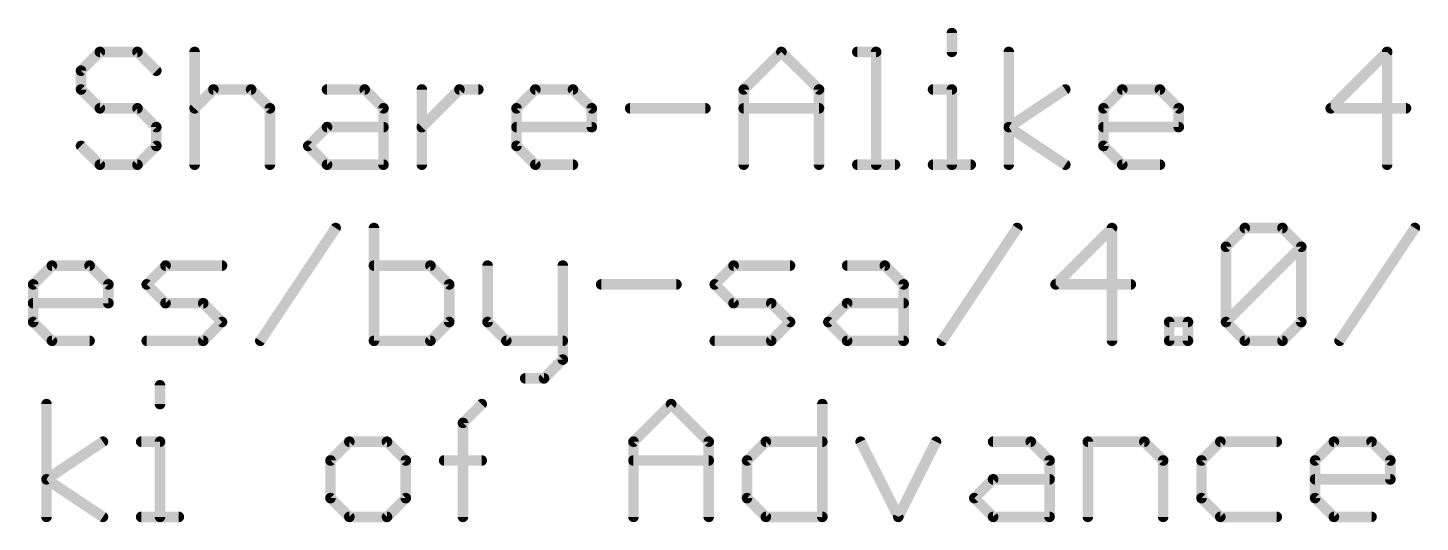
# Model space of a CAD drawing. Extents: x -33 to 81, y -19 to 22.
# Drawn here: x 39.65 to 59.72, y -15.49 to -8.36 of the extents above; entities that cross this region are included whole.
import ezdxf

# ---------------------------------------------------------------- set-up
doc = ezdxf.new("R2010")
doc.units = 0
doc.layers.add('51', color=53, linetype='CONTINUOUS')

msp = doc.modelspace()

# ---------------------------------------------------------------- linework, layer by layer
at = {"layer": '51', "const_width": 0.1524}
for points in [[(52.9675, -8.4396), (52.9675, -8.7108)], [(40.6888, -8.7108), (40.4177, -8.982)], [(41.2311, -8.7108), (40.6888, -8.7108)], [(41.5023, -8.982), (41.2311, -8.7108)], [(42.0548, -8.7108), (42.0548, -10.3378)], [(49.9677, -9.2531), (50.5101, -8.7108)], [(50.5101, -8.7108), (51.0524, -9.2531)], [(51.6049, -8.7108), (51.876, -8.7108)], [(51.876, -8.7108), (51.876, -10.3378)], [(53.7878, -10.3378), (53.7878, -8.7108)], [(59.2399, -8.7108), (58.4264, -9.5243)], [(59.2399, -10.3378), (59.2399, -8.7108)], [(40.4177, -8.982), (40.4177, -9.2531)], [(40.4177, -9.2531), (40.6888, -9.5243)], [(42.0548, -9.5243), (42.326, -9.2531)], [(42.326, -9.2531), (42.8683, -9.2531)], [(42.8683, -9.2531), (43.1395, -9.5243)], [(43.9631, -9.2531), (44.5055, -9.2531)], [(44.5055, -9.2531), (44.7766, -9.5243)], [(45.3291, -10.3378), (45.3291, -9.2531)], [(45.3291, -9.7955), (45.8715, -9.2531)], [(45.8715, -9.2531), (46.1426, -9.2531)], [(46.6934, -9.5243), (46.9646, -9.2531)], [(46.9646, -9.2531), (47.5069, -9.2531)], [(47.5069, -9.2531), (47.7781, -9.5243)], [(49.9677, -10.3378), (49.9677, -9.2531)], [(51.0524, -9.2531), (51.0524, -10.3378)], [(52.6963, -9.2531), (52.9675, -9.2531)], [(52.9675, -9.2531), (52.9675, -10.3378)], [(53.7878, -9.7955), (54.6013, -9.2531)], [(55.1521, -9.5243), (55.4232, -9.2531)], [(55.4232, -9.2531), (55.9656, -9.2531)], [(55.9656, -9.2531), (56.2367, -9.5243)], [(40.6888, -9.5243), (41.2311, -9.5243)], [(41.2311, -9.5243), (41.5023, -9.7955)], [(43.1395, -9.5243), (43.1395, -10.3378)], [(44.7766, -9.5243), (44.7766, -10.3378)], [(46.6934, -10.0666), (46.6934, -9.5243)], [(47.7781, -9.5243), (47.7781, -9.7955)], [(48.3306, -9.5243), (49.4152, -9.5243)], [(49.9677, -9.5243), (51.0524, -9.5243)], [(55.1521, -10.0666), (55.1521, -9.5243)], [(56.2367, -9.5243), (56.2367, -9.7955)], [(58.4264, -9.5243), (59.511, -9.5243)], [(41.5023, -9.7955), (41.5023, -10.0666)], [(43.692, -10.0666), (43.9631, -9.7955)], [(43.9631, -9.7955), (44.7766, -9.7955)], [(47.7781, -9.7955), (46.6934, -9.7955)], [(54.6013, -10.3378), (53.7878, -9.7955)], [(56.2367, -9.7955), (55.1521, -9.7955)], [(40.6888, -10.3378), (40.4177, -10.0666)], [(41.5023, -10.0666), (41.2311, -10.3378)], [(43.9631, -10.3378), (43.692, -10.0666)], [(46.9646, -10.3378), (46.6934, -10.0666)], [(55.4232, -10.3378), (55.1521, -10.0666)], [(41.2311, -10.3378), (40.6888, -10.3378)], [(44.7766, -10.3378), (43.9631, -10.3378)], [(47.5069, -10.3378), (46.9646, -10.3378)], [(51.6049, -10.3378), (52.1472, -10.3378)], [(52.6963, -10.3378), (53.2387, -10.3378)], [(55.9656, -10.3378), (55.4232, -10.3378)], [(43.0018, -12.8778), (44.0865, -11.2508)], [(44.639, -11.2508), (44.639, -12.8778)], [(52.8247, -12.8778), (53.9094, -11.2508)], [(55.2754, -11.2508), (54.4619, -12.0643)], [(55.2754, -12.8778), (55.2754, -11.2508)], [(56.9176, -11.522), (57.1888, -11.2508)], [(57.1888, -11.2508), (57.7311, -11.2508)], [(57.7311, -11.2508), (58.0023, -11.522)], [(58.5548, -12.8778), (59.6394, -11.2508)], [(56.9176, -12.6066), (56.9176, -11.522)], [(56.9176, -12.6066), (58.0023, -11.522)], [(58.0023, -11.522), (58.0023, -12.6066)], [(39.7275, -12.0643), (39.9986, -11.7931)], [(39.9986, -11.7931), (40.541, -11.7931)], [(40.541, -11.7931), (40.8121, -12.0643)], [(41.3646, -12.0643), (41.6358, -11.7931)], [(41.6358, -11.7931), (42.4493, -11.7931)], [(45.4524, -11.7931), (44.639, -11.7931)], [(45.7236, -12.0643), (45.4524, -11.7931)], [(46.2761, -11.7931), (46.2761, -12.6066)], [(47.3608, -11.7931), (47.3608, -13.149)], [(49.5504, -12.0643), (49.8216, -11.7931)], [(49.8216, -11.7931), (50.6351, -11.7931)], [(51.4587, -11.7931), (52.0011, -11.7931)], [(52.0011, -11.7931), (52.2722, -12.0643)], [(39.7275, -12.6066), (39.7275, -12.0643)], [(40.8121, -12.0643), (40.8121, -12.3355)], [(41.6358, -12.3355), (41.3646, -12.0643)], [(45.7236, -12.6066), (45.7236, -12.0643)], [(47.9133, -12.0643), (48.9979, -12.0643)], [(49.8216, -12.3355), (49.5504, -12.0643)], [(52.2722, -12.0643), (52.2722, -12.8778)], [(54.4619, -12.0643), (55.5465, -12.0643)], [(40.8121, -12.3355), (39.7275, -12.3355)], [(42.1781, -12.3355), (41.6358, -12.3355)], [(42.4493, -12.6066), (42.1781, -12.3355)], [(50.3639, -12.3355), (49.8216, -12.3355)], [(50.6351, -12.6066), (50.3639, -12.3355)], [(51.1876, -12.6066), (51.4587, -12.3355)], [(51.4587, -12.3355), (52.2722, -12.3355)], [(39.9986, -12.8778), (39.7275, -12.6066)], [(42.1781, -12.8778), (42.4493, -12.6066)], [(45.4524, -12.8778), (45.7236, -12.6066)], [(46.2761, -12.6066), (46.5473, -12.8778)], [(50.3639, -12.8778), (50.6351, -12.6066)], [(51.4587, -12.8778), (51.1876, -12.6066)], [(56.099, -12.8778), (56.099, -12.6066)], [(56.099, -12.6066), (56.3702, -12.6066)], [(56.3702, -12.6066), (56.3702, -12.8778)], [(57.1888, -12.8778), (56.9176, -12.6066)], [(58.0023, -12.6066), (57.7311, -12.8778)], [(40.541, -12.8778), (39.9986, -12.8778)], [(41.3646, -12.8778), (42.1781, -12.8778)], [(44.639, -12.8778), (45.4524, -12.8778)], [(46.5473, -12.8778), (47.3608, -12.8778)], [(49.5504, -12.8778), (50.3639, -12.8778)], [(52.2722, -12.8778), (51.4587, -12.8778)], [(56.3702, -12.8778), (56.099, -12.8778)], [(57.7311, -12.8778), (57.1888, -12.8778)], [(47.3608, -13.149), (47.0896, -13.4201)], [(47.0896, -13.4201), (46.8184, -13.4201)], [(41.5556, -13.5196), (41.5556, -13.7908)], [(39.9201, -15.4178), (39.9201, -13.7908)], [(45.9213, -14.062), (46.1925, -13.7908)], [(48.3787, -14.3331), (48.9211, -13.7908)], [(48.9211, -13.7908), (49.4634, -14.3331)], [(51.1005, -13.7908), (51.1005, -15.4178)], [(45.9213, -15.4178), (45.9213, -14.062)], [(39.9201, -14.8755), (40.7336, -14.3331)], [(41.2844, -14.3331), (41.5556, -14.3331)], [(41.5556, -14.3331), (41.5556, -15.4178)], [(44.2841, -14.3331), (44.013, -14.6043)], [(44.8265, -14.3331), (44.2841, -14.3331)], [(45.0976, -14.6043), (44.8265, -14.3331)], [(48.3787, -15.4178), (48.3787, -14.3331)], [(49.4634, -14.3331), (49.4634, -15.4178)], [(50.0159, -14.6043), (50.2871, -14.3331)], [(50.2871, -14.3331), (51.1005, -14.3331)], [(51.653, -14.3331), (52.1954, -15.4178)], [(52.1954, -15.4178), (52.7377, -14.3331)], [(53.5614, -14.3331), (54.1037, -14.3331)], [(54.1037, -14.3331), (54.3749, -14.6043)], [(54.9274, -15.4178), (54.9274, -14.3331)], [(54.9274, -14.3331), (55.7409, -14.3331)], [(55.7409, -14.3331), (56.012, -14.6043)], [(56.8357, -14.3331), (56.5645, -14.6043)], [(57.6492, -14.3331), (56.8357, -14.3331)], [(58.2017, -14.6043), (58.4728, -14.3331)], [(58.4728, -14.3331), (59.0152, -14.3331)], [(59.0152, -14.3331), (59.2863, -14.6043)], [(44.013, -14.6043), (44.013, -15.1466)], [(45.0976, -15.1466), (45.0976, -14.6043)], [(45.6501, -14.6043), (46.1925, -14.6043)], [(48.3787, -14.6043), (49.4634, -14.6043)], [(50.0159, -15.1466), (50.0159, -14.6043)], [(54.3749, -14.6043), (54.3749, -15.4178)], [(56.012, -14.6043), (56.012, -15.4178)], [(56.5645, -14.6043), (56.5645, -15.1466)], [(58.2017, -15.1466), (58.2017, -14.6043)], [(59.2863, -14.6043), (59.2863, -14.8755)], [(40.7336, -15.4178), (39.9201, -14.8755)], [(53.2902, -15.1466), (53.5614, -14.8755)], [(53.5614, -14.8755), (54.3749, -14.8755)], [(59.2863, -14.8755), (58.2017, -14.8755)], [(44.013, -15.1466), (44.2841, -15.4178)], [(44.8265, -15.4178), (45.0976, -15.1466)], [(50.2871, -15.4178), (50.0159, -15.1466)], [(53.5614, -15.4178), (53.2902, -15.1466)], [(56.5645, -15.1466), (56.8357, -15.4178)], [(58.4728, -15.4178), (58.2017, -15.1466)], [(41.2844, -15.4178), (41.8267, -15.4178)], [(44.2841, -15.4178), (44.8265, -15.4178)], [(51.1005, -15.4178), (50.2871, -15.4178)], [(54.3749, -15.4178), (53.5614, -15.4178)], [(56.8357, -15.4178), (57.6492, -15.4178)], [(59.0152, -15.4178), (58.4728, -15.4178)]]:
    msp.add_lwpolyline(points, dxfattribs=at)
at = {"layer": '51', "const_width": 0.0762}
for points in [[(53.0056, -8.4396, 1), (52.9294, -8.4396)], [(40.6888, -8.6727, 1), (40.6888, -8.7489)], [(40.7158, -8.7378, 1), (40.6619, -8.6839)], [(41.2581, -8.6839, 1), (41.2042, -8.7378)], [(41.2311, -8.7489, 1), (41.2311, -8.6727)], [(42.0929, -8.7108, 1), (42.0167, -8.7108)], [(50.537, -8.6839, 1), (50.4831, -8.7378)], [(50.537, -8.7378, 1), (50.4831, -8.6839)], [(51.6049, -8.6727, 1), (51.6049, -8.7489)], [(51.9141, -8.7108, 1), (51.8379, -8.7108)], [(51.876, -8.7489, 1), (51.876, -8.6727)], [(52.9294, -8.7108, 1), (53.0056, -8.7108)], [(53.8259, -8.7108, 1), (53.7497, -8.7108)], [(59.278, -8.7108, 1), (59.2018, -8.7108)], [(59.2668, -8.7378, 1), (59.2129, -8.6839)], [(40.3907, -8.955, 1), (40.4446, -9.0089)], [(40.4558, -8.982, 1), (40.3796, -8.982)], [(41.4754, -9.0089, 1), (41.5293, -8.955)], [(40.4446, -9.2262, 1), (40.3907, -9.2801)], [(40.3796, -9.2531, 1), (40.4558, -9.2531)], [(42.326, -9.215, 1), (42.326, -9.2912)], [(42.3529, -9.2801, 1), (42.299, -9.2262)], [(42.8952, -9.2262, 1), (42.8414, -9.2801)], [(42.8683, -9.2912, 1), (42.8683, -9.215)], [(43.9631, -9.215, 1), (43.9631, -9.2912)], [(44.5324, -9.2262, 1), (44.4785, -9.2801)], [(44.5055, -9.2912, 1), (44.5055, -9.215)], [(45.3672, -9.2531, 1), (45.291, -9.2531)], [(45.8715, -9.215, 1), (45.8715, -9.2912)], [(45.8984, -9.2801, 1), (45.8445, -9.2262)], [(46.1426, -9.2912, 1), (46.1426, -9.215)], [(46.9646, -9.215, 1), (46.9646, -9.2912)], [(46.9915, -9.2801, 1), (46.9376, -9.2262)], [(47.5339, -9.2262, 1), (47.48, -9.2801)], [(47.5069, -9.2912, 1), (47.5069, -9.215)], [(50.0058, -9.2531, 1), (49.9296, -9.2531)], [(49.9408, -9.2262, 1), (49.9947, -9.2801)], [(51.0905, -9.2531, 1), (51.0143, -9.2531)], [(51.0254, -9.2801, 1), (51.0793, -9.2262)], [(52.6963, -9.215, 1), (52.6963, -9.2912)], [(53.0056, -9.2531, 1), (52.9294, -9.2531)], [(52.9675, -9.2912, 1), (52.9675, -9.215)], [(54.6224, -9.2848, 1), (54.5801, -9.2214)], [(55.4232, -9.215, 1), (55.4232, -9.2912)], [(55.4502, -9.2801, 1), (55.3963, -9.2262)], [(55.9925, -9.2262, 1), (55.9386, -9.2801)], [(55.9656, -9.2912, 1), (55.9656, -9.215)], [(40.6888, -9.4862, 1), (40.6888, -9.5624)], [(40.6619, -9.5512, 1), (40.7158, -9.4974)], [(41.2581, -9.4974, 1), (41.2042, -9.5512)], [(41.2311, -9.5624, 1), (41.2311, -9.4862)], [(42.0279, -9.4974, 1), (42.0818, -9.5512)], [(43.1776, -9.5243, 1), (43.1014, -9.5243)], [(43.1125, -9.5512, 1), (43.1664, -9.4974)], [(44.8147, -9.5243, 1), (44.7385, -9.5243)], [(44.7497, -9.5512, 1), (44.8036, -9.4974)], [(46.7315, -9.5243, 1), (46.6553, -9.5243)], [(46.6665, -9.4974, 1), (46.7204, -9.5512)], [(47.8162, -9.5243, 1), (47.74, -9.5243)], [(47.7511, -9.5512, 1), (47.805, -9.4974)], [(48.3306, -9.4862, 1), (48.3306, -9.5624)], [(49.4152, -9.5624, 1), (49.4152, -9.4862)], [(49.9677, -9.4862, 1), (49.9677, -9.5624)], [(51.0524, -9.5624, 1), (51.0524, -9.4862)], [(55.1902, -9.5243, 1), (55.114, -9.5243)], [(55.1251, -9.4974, 1), (55.179, -9.5512)], [(56.2748, -9.5243, 1), (56.1986, -9.5243)], [(56.2098, -9.5512, 1), (56.2637, -9.4974)], [(58.4264, -9.4862, 1), (58.4264, -9.5624)], [(58.3994, -9.4974, 1), (58.4533, -9.5512)], [(59.511, -9.5624, 1), (59.511, -9.4862)], [(41.5404, -9.7955, 1), (41.4642, -9.7955)], [(41.4754, -9.8224, 1), (41.5293, -9.7685)], [(43.9631, -9.7574, 1), (43.9631, -9.8336)], [(43.9901, -9.8224, 1), (43.9362, -9.7685)], [(44.7766, -9.8336, 1), (44.7766, -9.7574)], [(45.3022, -9.7685, 1), (45.3561, -9.8224)], [(46.6934, -9.7574, 1), (46.6934, -9.8336)], [(47.74, -9.7955, 1), (47.8162, -9.7955)], [(47.7781, -9.8336, 1), (47.7781, -9.7574)], [(53.8089, -9.7638, 1), (53.7666, -9.8272)], [(53.7666, -9.7638, 1), (53.8089, -9.8272)], [(55.1521, -9.7574, 1), (55.1521, -9.8336)], [(56.1986, -9.7955, 1), (56.2748, -9.7955)], [(56.2367, -9.8336, 1), (56.2367, -9.7574)], [(40.4446, -10.0397, 1), (40.3907, -10.0936)], [(41.4642, -10.0666, 1), (41.5404, -10.0666)], [(41.5293, -10.0936, 1), (41.4754, -10.0397)], [(43.7189, -10.0397, 1), (43.665, -10.0936)], [(43.665, -10.0397, 1), (43.7189, -10.0936)], [(46.7204, -10.0397, 1), (46.6665, -10.0936)], [(46.6553, -10.0666, 1), (46.7315, -10.0666)], [(55.179, -10.0397, 1), (55.1251, -10.0936)], [(55.114, -10.0666, 1), (55.1902, -10.0666)], [(40.6888, -10.2997, 1), (40.6888, -10.3759)], [(40.6619, -10.3647, 1), (40.7158, -10.3109)], [(41.2042, -10.3109, 1), (41.2581, -10.3647)], [(41.2311, -10.3759, 1), (41.2311, -10.2997)], [(42.0167, -10.3378, 1), (42.0929, -10.3378)], [(43.1014, -10.3378, 1), (43.1776, -10.3378)], [(43.9631, -10.2997, 1), (43.9631, -10.3759)], [(43.9362, -10.3647, 1), (43.9901, -10.3109)], [(44.7385, -10.3378, 1), (44.8147, -10.3378)], [(44.7766, -10.3759, 1), (44.7766, -10.2997)], [(45.291, -10.3378, 1), (45.3672, -10.3378)], [(46.9646, -10.2997, 1), (46.9646, -10.3759)], [(46.9376, -10.3647, 1), (46.9915, -10.3109)], [(47.5069, -10.3759, 1), (47.5069, -10.2997)], [(49.9296, -10.3378, 1), (50.0058, -10.3378)], [(51.0143, -10.3378, 1), (51.0905, -10.3378)], [(51.6049, -10.2997, 1), (51.6049, -10.3759)], [(51.8379, -10.3378, 1), (51.9141, -10.3378)], [(52.1472, -10.3759, 1), (52.1472, -10.2997)], [(52.6963, -10.2997, 1), (52.6963, -10.3759)], [(52.9294, -10.3378, 1), (53.0056, -10.3378)], [(53.2387, -10.3759, 1), (53.2387, -10.2997)], [(53.7497, -10.3378, 1), (53.8259, -10.3378)], [(54.5801, -10.3695, 1), (54.6224, -10.3061)], [(55.4232, -10.2997, 1), (55.4232, -10.3759)], [(55.3963, -10.3647, 1), (55.4502, -10.3109)], [(55.9656, -10.3759, 1), (55.9656, -10.2997)], [(59.2018, -10.3378, 1), (59.278, -10.3378)], [(44.1182, -11.2719, 1), (44.0548, -11.2297)], [(44.6771, -11.2508, 1), (44.6009, -11.2508)], [(53.9411, -11.2719, 1), (53.8777, -11.2297)], [(55.3135, -11.2508, 1), (55.2373, -11.2508)], [(55.3023, -11.2778, 1), (55.2484, -11.2239)], [(57.1888, -11.2127, 1), (57.1888, -11.2889)], [(57.2157, -11.2778, 1), (57.1618, -11.2239)], [(57.7581, -11.2239, 1), (57.7042, -11.2778)], [(57.7311, -11.2889, 1), (57.7311, -11.2127)], [(59.6711, -11.2719, 1), (59.6077, -11.2297)], [(56.9557, -11.522, 1), (56.8795, -11.522)], [(56.8907, -11.495, 1), (56.9446, -11.5489)], [(58.0404, -11.522, 1), (57.9642, -11.522)], [(58.0292, -11.5489, 1), (57.9753, -11.495)], [(57.9753, -11.5489, 1), (58.0292, -11.495)], [(39.9986, -11.755, 1), (39.9986, -11.8312)], [(40.0256, -11.8201, 1), (39.9717, -11.7662)], [(40.5679, -11.7662, 1), (40.514, -11.8201)], [(40.541, -11.8312, 1), (40.541, -11.755)], [(41.6358, -11.755, 1), (41.6358, -11.8312)], [(41.6627, -11.8201, 1), (41.6089, -11.7662)], [(42.4493, -11.8312, 1), (42.4493, -11.755)], [(44.639, -11.755, 1), (44.639, -11.8312)], [(45.4794, -11.7662, 1), (45.4255, -11.8201)], [(45.4524, -11.8312, 1), (45.4524, -11.755)], [(46.3142, -11.7931, 1), (46.238, -11.7931)], [(47.3989, -11.7931, 1), (47.3227, -11.7931)], [(49.8216, -11.755, 1), (49.8216, -11.8312)], [(49.8485, -11.8201, 1), (49.7946, -11.7662)], [(50.6351, -11.8312, 1), (50.6351, -11.755)], [(51.4587, -11.755, 1), (51.4587, -11.8312)], [(52.028, -11.7662, 1), (51.9741, -11.8201)], [(52.0011, -11.8312, 1), (52.0011, -11.755)], [(39.7656, -12.0643, 1), (39.6894, -12.0643)], [(39.7005, -12.0374, 1), (39.7544, -12.0912)], [(40.8502, -12.0643, 1), (40.774, -12.0643)], [(40.7852, -12.0912, 1), (40.8391, -12.0374)], [(41.3916, -12.0374, 1), (41.3377, -12.0912)], [(41.3377, -12.0374, 1), (41.3916, -12.0912)], [(45.7617, -12.0643, 1), (45.6855, -12.0643)], [(45.6967, -12.0912, 1), (45.7506, -12.0374)], [(47.9133, -12.0262, 1), (47.9133, -12.1024)], [(48.9979, -12.1024, 1), (48.9979, -12.0262)], [(49.5774, -12.0374, 1), (49.5235, -12.0912)], [(49.5235, -12.0374, 1), (49.5774, -12.0912)], [(52.3103, -12.0643, 1), (52.2341, -12.0643)], [(52.2453, -12.0912, 1), (52.2992, -12.0374)], [(54.4619, -12.0262, 1), (54.4619, -12.1024)], [(54.4349, -12.0374, 1), (54.4888, -12.0912)], [(55.5465, -12.1024, 1), (55.5465, -12.0262)], [(39.7275, -12.2974, 1), (39.7275, -12.3736)], [(40.774, -12.3355, 1), (40.8502, -12.3355)], [(40.8121, -12.3736, 1), (40.8121, -12.2974)], [(41.6358, -12.2974, 1), (41.6358, -12.3736)], [(41.6089, -12.3624, 1), (41.6627, -12.3085)], [(42.2051, -12.3085, 1), (42.1512, -12.3624)], [(42.1781, -12.3736, 1), (42.1781, -12.2974)], [(49.8216, -12.2974, 1), (49.8216, -12.3736)], [(49.7946, -12.3624, 1), (49.8485, -12.3085)], [(50.3909, -12.3085, 1), (50.337, -12.3624)], [(50.3639, -12.3736, 1), (50.3639, -12.2974)], [(51.4587, -12.2974, 1), (51.4587, -12.3736)], [(51.4857, -12.3624, 1), (51.4318, -12.3085)], [(52.2722, -12.3736, 1), (52.2722, -12.2974)], [(39.7544, -12.5797, 1), (39.7005, -12.6336)], [(39.6894, -12.6066, 1), (39.7656, -12.6066)], [(42.4762, -12.6336, 1), (42.4224, -12.5797)], [(42.4224, -12.6336, 1), (42.4762, -12.5797)], [(45.6855, -12.6066, 1), (45.7617, -12.6066)], [(45.7505, -12.6336, 1), (45.6967, -12.5797)], [(46.303, -12.5797, 1), (46.2492, -12.6336)], [(46.238, -12.6066, 1), (46.3142, -12.6066)], [(50.662, -12.6336, 1), (50.6081, -12.5797)], [(50.6081, -12.6336, 1), (50.662, -12.5797)], [(51.2145, -12.5797, 1), (51.1606, -12.6336)], [(51.1606, -12.5797, 1), (51.2145, -12.6336)], [(56.1371, -12.6066, 1), (56.0609, -12.6066)], [(56.099, -12.5685, 1), (56.099, -12.6447)], [(56.4083, -12.6066, 1), (56.3321, -12.6066)], [(56.3702, -12.6447, 1), (56.3702, -12.5685)], [(56.9446, -12.5797, 1), (56.8907, -12.6336)], [(56.8907, -12.5797, 1), (56.9446, -12.6336)], [(56.8795, -12.6066, 1), (56.9557, -12.6066)], [(57.9642, -12.6066, 1), (58.0404, -12.6066)], [(58.0292, -12.6336, 1), (57.9753, -12.5797)], [(39.9986, -12.8397, 1), (39.9986, -12.9159)], [(39.9717, -12.9047, 1), (40.0256, -12.8509)], [(40.541, -12.9159, 1), (40.541, -12.8397)], [(41.3646, -12.8397, 1), (41.3646, -12.9159)], [(42.1512, -12.8509, 1), (42.2051, -12.9047)], [(42.1781, -12.9159, 1), (42.1781, -12.8397)], [(42.9701, -12.8567, 1), (43.0335, -12.8989)], [(44.639, -12.8397, 1), (44.639, -12.9159)], [(44.6009, -12.8778, 1), (44.6771, -12.8778)], [(45.4255, -12.8509, 1), (45.4794, -12.9047)], [(45.4524, -12.9159, 1), (45.4524, -12.8397)], [(46.5473, -12.8397, 1), (46.5473, -12.9159)], [(46.5203, -12.9047, 1), (46.5742, -12.8509)], [(47.3608, -12.9159, 1), (47.3608, -12.8397)], [(49.5504, -12.8397, 1), (49.5504, -12.9159)], [(50.337, -12.8509, 1), (50.3909, -12.9047)], [(50.3639, -12.9159, 1), (50.3639, -12.8397)], [(51.4587, -12.8397, 1), (51.4587, -12.9159)], [(51.4318, -12.9047, 1), (51.4857, -12.8509)], [(52.2341, -12.8778, 1), (52.3103, -12.8778)], [(52.2722, -12.9159, 1), (52.2722, -12.8397)], [(52.793, -12.8567, 1), (52.8564, -12.8989)], [(55.2373, -12.8778, 1), (55.3135, -12.8778)], [(56.099, -12.8397, 1), (56.099, -12.9159)], [(56.0609, -12.8778, 1), (56.1371, -12.8778)], [(56.3321, -12.8778, 1), (56.4083, -12.8778)], [(56.3702, -12.9159, 1), (56.3702, -12.8397)], [(57.1888, -12.8397, 1), (57.1888, -12.9159)], [(57.1618, -12.9047, 1), (57.2157, -12.8509)], [(57.7042, -12.8509, 1), (57.7581, -12.9047)], [(57.7311, -12.9159, 1), (57.7311, -12.8397)], [(58.5231, -12.8567, 1), (58.5865, -12.8989)], [(47.3227, -13.149, 1), (47.3989, -13.149)], [(47.3877, -13.1759, 1), (47.3338, -13.122)], [(46.8184, -13.382, 1), (46.8184, -13.4582)], [(47.0627, -13.3932, 1), (47.1165, -13.4471)], [(47.0896, -13.4582, 1), (47.0896, -13.382)], [(41.5937, -13.5196, 1), (41.5175, -13.5196)], [(39.9582, -13.7908, 1), (39.882, -13.7908)], [(41.5175, -13.7908, 1), (41.5937, -13.7908)], [(46.2194, -13.8178, 1), (46.1655, -13.7639)], [(48.948, -13.7639, 1), (48.8941, -13.8178)], [(48.948, -13.8178, 1), (48.8941, -13.7639)], [(51.1386, -13.7908, 1), (51.0624, -13.7908)], [(45.9594, -14.062, 1), (45.8832, -14.062)], [(45.8944, -14.035, 1), (45.9482, -14.0889)], [(40.7547, -14.3648, 1), (40.7125, -14.3014)], [(41.2844, -14.295, 1), (41.2844, -14.3712)], [(41.5937, -14.3331, 1), (41.5175, -14.3331)], [(41.5556, -14.3712, 1), (41.5556, -14.295)], [(44.2841, -14.295, 1), (44.2841, -14.3712)], [(44.3111, -14.3601, 1), (44.2572, -14.3062)], [(44.8534, -14.3062, 1), (44.7995, -14.3601)], [(44.8265, -14.3712, 1), (44.8265, -14.295)], [(48.4168, -14.3331, 1), (48.3406, -14.3331)], [(48.3518, -14.3062, 1), (48.4057, -14.3601)], [(49.5015, -14.3331, 1), (49.4253, -14.3331)], [(49.4364, -14.3601, 1), (49.4903, -14.3062)], [(50.2871, -14.295, 1), (50.2871, -14.3712)], [(50.314, -14.3601, 1), (50.2601, -14.3062)], [(51.1005, -14.3712, 1), (51.1005, -14.295)], [(51.6871, -14.3161, 1), (51.619, -14.3502)], [(52.7718, -14.3502, 1), (52.7036, -14.3161)], [(53.5614, -14.295, 1), (53.5614, -14.3712)], [(54.1306, -14.3062, 1), (54.0768, -14.3601)], [(54.1037, -14.3712, 1), (54.1037, -14.295)], [(54.9655, -14.3331, 1), (54.8893, -14.3331)], [(54.9274, -14.295, 1), (54.9274, -14.3712)], [(55.7678, -14.3062, 1), (55.7139, -14.3601)], [(55.7409, -14.3712, 1), (55.7409, -14.295)], [(56.8357, -14.295, 1), (56.8357, -14.3712)], [(56.8626, -14.3601, 1), (56.8087, -14.3062)], [(57.6492, -14.3712, 1), (57.6492, -14.295)], [(58.4728, -14.295, 1), (58.4728, -14.3712)], [(58.4998, -14.3601, 1), (58.4459, -14.3062)], [(59.0421, -14.3062, 1), (58.9882, -14.3601)], [(59.0152, -14.3712, 1), (59.0152, -14.295)], [(44.0511, -14.6043, 1), (43.9749, -14.6043)], [(43.986, -14.5774, 1), (44.0399, -14.6312)], [(45.1357, -14.6043, 1), (45.0595, -14.6043)], [(45.0707, -14.6312, 1), (45.1246, -14.5774)], [(45.6501, -14.5662, 1), (45.6501, -14.6424)], [(46.1925, -14.6424, 1), (46.1925, -14.5662)], [(48.3787, -14.5662, 1), (48.3787, -14.6424)], [(49.4634, -14.6424, 1), (49.4634, -14.5662)], [(50.054, -14.6043, 1), (49.9778, -14.6043)], [(49.9889, -14.5774, 1), (50.0428, -14.6312)], [(54.413, -14.6043, 1), (54.3368, -14.6043)], [(54.3479, -14.6312, 1), (54.4018, -14.5774)], [(56.0501, -14.6043, 1), (55.9739, -14.6043)], [(55.9851, -14.6312, 1), (56.039, -14.5774)], [(56.6026, -14.6043, 1), (56.5264, -14.6043)], [(56.5376, -14.5774, 1), (56.5915, -14.6312)], [(58.2398, -14.6043, 1), (58.1636, -14.6043)], [(58.1747, -14.5774, 1), (58.2286, -14.6312)], [(59.3244, -14.6043, 1), (59.2482, -14.6043)], [(59.2594, -14.6312, 1), (59.3133, -14.5774)], [(39.9412, -14.8438, 1), (39.899, -14.9072)], [(39.899, -14.8438, 1), (39.9412, -14.9072)], [(53.5614, -14.8374, 1), (53.5614, -14.9136)], [(53.5883, -14.9024, 1), (53.5344, -14.8485)], [(54.3749, -14.9136, 1), (54.3749, -14.8374)], [(58.2017, -14.8374, 1), (58.2017, -14.9136)], [(59.2482, -14.8755, 1), (59.3244, -14.8755)], [(59.2863, -14.9136, 1), (59.2863, -14.8374)], [(44.0399, -15.1197, 1), (43.986, -15.1736)], [(43.9749, -15.1466, 1), (44.0511, -15.1466)], [(45.0595, -15.1466, 1), (45.1357, -15.1466)], [(45.1246, -15.1736, 1), (45.0707, -15.1197)], [(50.0428, -15.1197, 1), (49.9889, -15.1736)], [(49.9778, -15.1466, 1), (50.054, -15.1466)], [(53.3171, -15.1197, 1), (53.2633, -15.1736)], [(53.2633, -15.1197, 1), (53.3171, -15.1736)], [(56.5915, -15.1197, 1), (56.5376, -15.1736)], [(56.5264, -15.1466, 1), (56.6026, -15.1466)], [(58.2286, -15.1197, 1), (58.1747, -15.1736)], [(58.1636, -15.1466, 1), (58.2398, -15.1466)], [(39.882, -15.4178, 1), (39.9582, -15.4178)], [(40.7125, -15.4495, 1), (40.7547, -15.3861)], [(41.2844, -15.3797, 1), (41.2844, -15.4559)], [(41.5175, -15.4178, 1), (41.5937, -15.4178)], [(41.8267, -15.4559, 1), (41.8267, -15.3797)], [(44.2841, -15.3797, 1), (44.2841, -15.4559)], [(44.2572, -15.4447, 1), (44.3111, -15.3909)], [(44.7995, -15.3909, 1), (44.8534, -15.4447)], [(44.8265, -15.4559, 1), (44.8265, -15.3797)], [(45.8832, -15.4178, 1), (45.9594, -15.4178)], [(48.3406, -15.4178, 1), (48.4168, -15.4178)], [(49.4253, -15.4178, 1), (49.5015, -15.4178)], [(50.2871, -15.3797, 1), (50.2871, -15.4559)], [(50.2601, -15.4447, 1), (50.314, -15.3909)], [(51.0624, -15.4178, 1), (51.1386, -15.4178)], [(51.1005, -15.4559, 1), (51.1005, -15.3797)], [(52.1613, -15.4008, 1), (52.2294, -15.4348)], [(52.1613, -15.4348, 1), (52.2294, -15.4008)], [(53.5614, -15.3797, 1), (53.5614, -15.4559)], [(53.5344, -15.4447, 1), (53.5883, -15.3909)], [(54.3368, -15.4178, 1), (54.413, -15.4178)], [(54.3749, -15.4559, 1), (54.3749, -15.3797)], [(54.8893, -15.4178, 1), (54.9655, -15.4178)], [(55.9739, -15.4178, 1), (56.0501, -15.4178)], [(56.8357, -15.3797, 1), (56.8357, -15.4559)], [(56.8087, -15.4447, 1), (56.8626, -15.3909)], [(57.6492, -15.4559, 1), (57.6492, -15.3797)], [(58.4728, -15.3797, 1), (58.4728, -15.4559)], [(58.4459, -15.4447, 1), (58.4998, -15.3909)], [(59.0152, -15.4559, 1), (59.0152, -15.3797)]]:
    msp.add_lwpolyline(points, format="xyb", dxfattribs=at)

doc.saveas('drawing.dxf')
